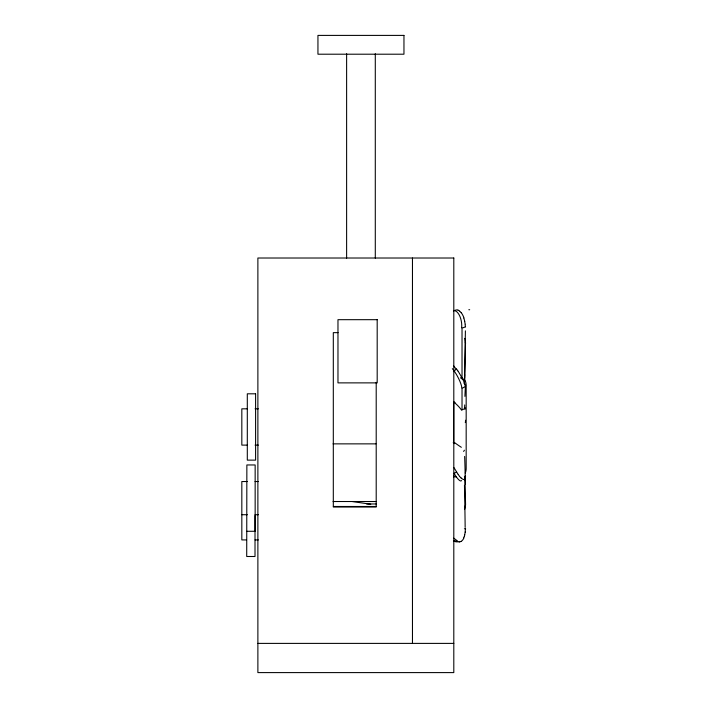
<?xml version="1.0" encoding="UTF-8"?>
<svg xmlns="http://www.w3.org/2000/svg" width="708" height="708" viewBox="0 0 708 708"><rect width="100%" height="100%" fill="white"/><g stroke="black" fill="none" stroke-linecap="round" stroke-linejoin="round"><path stroke-width="1.06" d="M465.581 476.192L464.395 476.519M465.581 343.398L465.581 342.867M465.581 529.195L465.581 528.708L464.395 528.708M465.581 505.078L464.944 476.926M464.722 374.753L464.572 381.293M464.572 408.905L464.722 404.932M465.377 531.929L465.324 532.301M464.793 534.859L464.669 535.283A12.425 5.938 -86.7 0 1 464.368 536.142M464.377 536.195L463.767 537.699M464.731 479.148L464.669 479.21A12.425 4.195 68.7 0 1 464.386 479.422M456.563 369.275L453.447 371.204M465.581 386.347L462.023 388.382L462.023 409.994A11.824 4.248 -55.2 0 1 464.43 408.914M453.447 473.67L456.563 472.103M453.447 310.724L456.563 309.9A12.399 6 81.3 0 1 457.855 310.077M459.519 541.885L459.74 541.841A12.443 6.257 88.6 0 0 461.067 541.363M456.563 540.939L453.447 540.974M338.061 332.645L333.309 332.645L333.309 507.017L376.205 507.017L376.205 382.311M247.34 408.826L241.826 408.826L241.826 445.111L247.34 445.111M255.048 408.826L258.349 408.826M333.043 443.863L375.939 443.863M255.048 445.111L258.349 445.111M247.34 481.529L241.826 481.529L241.826 539.921L246.234 539.921M255.048 481.529L258.349 481.529M333.043 501.521L375.939 501.521M366.629 503.963L376.399 503.963M333.388 506.485L376.125 506.485M241.826 514.716L247.34 514.716M255.048 514.716L258.349 514.716M246.862 531.283L255.154 531.283L255.154 464.961L246.862 464.961L246.711 556.497L255.013 556.497L255.013 515.583M255.048 539.921L258.349 539.921M257.88 643.395L453.801 643.395M352.159 501.503L370.709 504.264M457.899 541.717L458.103 541.779A12.425 6.23 85.9 0 0 459.492 541.894M455.014 402.569L453.722 401.613L453.722 443.385M463.784 318.149L464.386 319.91A12.425 5.071 73.9 0 1 464.643 320.901L464.793 321.361M464.722 479.856L464.696 478.989A12.452 4.213 68.2 0 0 465.227 477.891M465.581 326.875L462.023 328.087L462.023 378.992A11.62 7.407 -86.6 0 1 464.563 381.302A15.983 12.514 -88.6 0 0 463.784 379.966M453.722 475.67L453.722 477.36M412.463 258.013L412.463 643.395M375.293 53.72L375.293 258.119M346.619 53.72L346.619 258.119M456.156 476.988A17.346 11.417 52.1 0 1 453.66 476.334M464.005 378.479A12.443 12.443 0 0 1 466.174 385.488L466.174 468.448A12.443 12.443 0 0 1 465.306 472.997M464.873 407.551A17.293 10.319 47.7 0 1 465.501 408.967M454.881 402.967A18.762 8.823 46.4 0 1 461.554 410.091M454.589 443.659A17.346 0.814 36.4 0 1 453.226 442.677M461.35 447.306A17.452 1.584 37.1 0 1 454.474 442.553M464.43 450.217A11.31 2.097 -51.6 0 1 463.616 451.447M464.634 456.439A106.492 2.54 -89.5 0 1 465.289 484.042M464.466 485.122A106.492 2.31 89.2 0 1 465.156 527.451M465.466 341.822A106.492 2.982 -89.9 0 1 464.74 378.391M464.714 338.397A12.452 5.682 -79.1 0 1 465.191 340.327M465.191 340.752A12.452 5.983 -77.3 0 1 465.351 343.017M465.395 330.857A106.492 1.673 -88.7 0 1 464.554 375.24M460.492 377.674A18.753 14.408 88.9 0 1 461.386 378.63M453.483 310.67A12.434 6.027 81.4 0 1 461.651 327.795M468.829 309.723A128.059 1 -0.7 0 1 469.67 309.741M458.094 310.131A12.425 5.956 79.4 0 1 459.501 311.007M459.749 311.21A12.443 5.753 77 0 1 461.094 312.697M461.315 312.803A12.425 5.443 75.2 0 1 463.988 317.919M464.616 321.379A12.452 5.177 73.9 0 1 465.138 323.91M465.129 324.317A12.452 5.611 73.4 0 1 465.342 326.698M464.917 396.383A106.492 0.894 -88.5 0 1 465.616 385.152M452.35 368.664A12.434 2.487 62 0 1 458.695 378.7A12.434 2.487 62 0 1 461.749 387.94M453.731 365.983A128.059 99.483 -1.1 0 1 456.324 369.381M456.492 368.957A12.399 2.451 61.9 0 1 457.846 370.93M458.058 371.134A12.425 2.142 61.2 0 1 459.58 373.62M459.837 374.054A12.443 1.655 60.7 0 1 461.324 376.718M461.899 377.514A12.425 1.159 60.8 0 1 464.767 383.382M464.236 382.948A12.425 0.699 61.5 0 1 464.528 383.559M464.014 382.851A12.452 0.77 61.1 0 1 464.669 384.267M464.625 384.382A12.452 1.009 59.1 0 1 465.067 385.453M454.058 467.74A128.059 125.059 3.3 0 1 456.633 472.059M457.872 474.024A12.399 2.947 62.9 0 1 456.625 471.962M461.528 480.555A12.434 2.92 62.8 0 1 454.067 473.316M459.448 476.174A12.425 3.283 63.5 0 1 458.12 474.289M460.988 477.935A12.443 3.69 64.8 0 1 459.704 476.502M463.722 479.502A12.425 4 66.6 0 1 461.165 477.962M465.351 476.015A12.452 4.354 65.9 0 1 465.227 477.59M453.757 538.16A128.059 56.463 0.8 0 1 457.182 540.797M457.864 541.647A12.399 6.124 84 0 1 456.571 540.85M457.563 541.682A12.434 6.133 83.9 0 1 453.642 540.549M463.908 537.974A12.425 6.142 -88.9 0 1 461.271 541.31M465.174 532.23A12.452 6.027 -86.9 0 1 464.652 534.726M465.342 529.203A12.452 6.434 -87.7 0 1 465.156 531.77M465.085 507.494A12.452 3.301 -65 0 1 464.554 509.539M465.324 505.45A12.452 3.673 -63.5 0 1 465.067 507.229M465.528 420.242A106.492 2.044 88.8 0 1 465.457 422.207M465.351 422.136A12.452 1.85 -59.9 0 1 465.315 422.605M403.958 35.4L317.945 35.4L317.945 54.206L403.958 54.206L403.958 35.4M453.801 258.013L257.88 258.013L257.88 672.6L453.801 672.6L453.801 258.013M377.187 319.68L337.973 319.68L337.973 382.878L377.187 382.878L377.187 319.68M255.597 393.807L247.304 393.807L247.304 460.129L255.597 460.129L255.597 393.807"/></g></svg>
